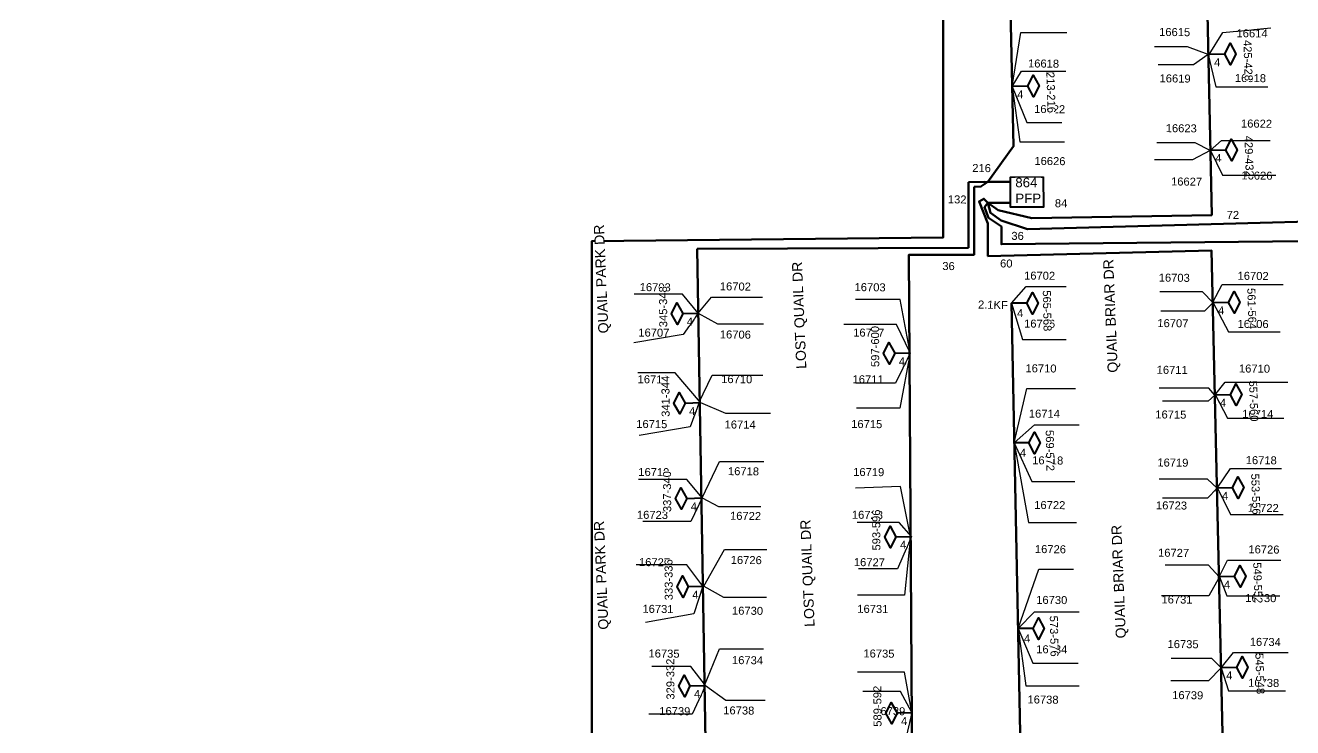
# Model space of a CAD drawing. Header units: millimetres. Extents: x -41032736 to 811436, y 699275 to 12282705.
# Drawn here: x 473629 to 475295, y 745014 to 745937 of the extents above; entities that cross this region are included whole.
import ezdxf
from ezdxf.enums import TextEntityAlignment as Align

# ---------------------------------------------------------------- set-up
doc = ezdxf.new("R2010")
doc.units = ezdxf.units.MM
doc.header["$MEASUREMENT"] = 0
doc.linetypes.add('ACAD_ISO02W100', pattern=[15, 12, -3])
doc.linetypes.add('DASHED', pattern=[1.8, 1.2, -0.6])
doc.layers.get('0').update_dxf_attribs({"linetype": 'CONTINUOUS'})
for name, color, linetype in [('A-Boundary', 1, 'CONTINUOUS'), ('A-StreetName', 104, 'CONTINUOUS'), ('ADDRESS', 7, 'CONTINUOUS'), ('Road', 8, 'CONTINUOUS')]:
    doc.layers.add(name, color=color, linetype=linetype)
for name, color, linetype, lineweight in [('A-Drop', 4, 'DASHED', 30), ('BURIED CABLE', 80, 'CONTINUOUS', 40), ('PP B FST', 3, 'CONTINUOUS', 30), ('PROPOSED PFP', 80, 'ACAD_ISO02W100', 40)]:
    doc.layers.add(name, color=color, linetype=linetype, lineweight=lineweight)
doc.styles.add('AUDIT_D_221110082537-30', font='arial.ttf')
doc.styles.get("Standard").update_dxf_attribs({"font": 'arial.ttf'})

# ---------------------------------------------------------------- blocks, each defined once
blk = doc.blocks.new('B_FST')
at = {"layer": 'BURIED CABLE', "color": 18, "true_color": 0x000000}
blk.add_line((0, 18.2), (0, 0), dxfattribs=at)
blk.add_lwpolyline([(0, 18.2), (-12.7, 24.8), (0, 31.5), (12.7, 24.8)], close=True, dxfattribs=at)
blk.add_attdef('COUNT', (-22.9, 36.2), '', height=9.65)
blk.add_attdef('S', text='', height=5.48).set_placement((0, 25), align=Align.MIDDLE_CENTER)

msp = doc.modelspace()

# ---------------------------------------------------------------- hatches: boundary and pattern name
at = {"layer": 'Road', "lineweight": 158, "ltscale": 50}
h = msp.add_hatch(color=0, dxfattribs=at)
h.dxf.hatch_style = 1
h.paths.add_polyline_path([(474895, 745731.8), (474889.4, 745733.1), (474889.4, 745730.5)])
h = msp.add_hatch(color=0, dxfattribs=at)
h.dxf.hatch_style = 1
h.paths.add_polyline_path([(474894.7, 745731.8), (474889.5, 745729.6), (474891, 745727.5)])
h = msp.add_hatch(color=0, dxfattribs=at)
h.dxf.hatch_style = 1
h.paths.add_polyline_path([(474894.9, 745731.7), (474900.4, 745730.4), (474900.4, 745733)])
h = msp.add_hatch(color=0, dxfattribs=at)
h.dxf.hatch_style = 1
h.paths.add_polyline_path([(474894.7, 745703.9), (474891.8, 745708.8), (474890, 745707)])
h = msp.add_hatch(color=0, dxfattribs=at)
h.dxf.hatch_style = 1
h.paths.add_polyline_path([(474894.7, 745704.1), (474890.5, 745700.3), (474892.6, 745698.8)])
h = msp.add_hatch(color=0, dxfattribs=at)
h.dxf.hatch_style = 1
h.paths.add_polyline_path([(474894.7, 745704.1), (474894.9, 745698.4), (474897.4, 745699.1)])
h = msp.add_hatch(color=0, dxfattribs=at)
h.dxf.hatch_style = 1
h.paths.add_polyline_path([(474894.8, 745704.1), (474900.4, 745702.9), (474900.3, 745705.4)])
h = msp.add_hatch(color=0, dxfattribs=at)
h.dxf.hatch_style = 1
h.paths.add_polyline_path([(474894.8, 745704), (474898.3, 745699.6), (474899.9, 745701.5)])

# ---------------------------------------------------------------- linework, layer by layer
at = {"layer": 'A-Boundary', "color": 5, "linetype": 'ByBlock', "lineweight": 100, "ltscale": 30}
msp.add_lwpolyline([(473628.8, 744968.1), (473664.6, 743917.9), (475928.4, 743954.1), (475905.6, 744690.2), (476380.1, 744704.9), (476380.1, 745283.7), (476492.8, 745854.1), (476568.7, 746137.7), (476898.7, 746754.3), (476145.8, 747157.3), (475954.8, 747204.1), (474974.6, 747204.1), (474836, 747045.9), (474836, 745658.6), (474373.9, 745653.8), (474373.9, 744904.3), (474284.2, 744673.1), (473628.8, 744968.1)], dxfattribs=at)
at = {"layer": 'BURIED CABLE', "color": 250, "linetype": 'ByBlock', "lineweight": 60, "ltscale": 30}
for p, q in [((474894.8, 745731.7), (474869.2, 745731)), ((474869.2, 745731), (474869.3, 745644.7)), ((474869.3, 745644.7), (474512.3, 745643.7)), ((474512.3, 745643.7), (474523.5, 744996.3))]:
    msp.add_line(p, q, dxfattribs=at)
at = {"layer": 'BURIED CABLE', "color": 18, "lineweight": 60, "ltscale": 30, "true_color": 0x000000}
msp.add_lwpolyline([(474876.5, 745725.2), (474885.6, 745725.4), (474894.8, 745731.7)], dxfattribs=at)
at = {"layer": 'PROPOSED PFP', "color": 250, "linetype": 'ByBlock', "ltscale": 30}
msp.add_lwpolyline([(474967.5, 745738), (474967.6, 745698.3), (474924.5, 745698.2), (474924.4, 745737.9)], close=True, dxfattribs=at)

# ---------------------------------------------------------------- next in the draw order: texts
at = {"layer": 'A-StreetName', "color": 0, "ltscale": 0.5, "char_height": 13.271, "attachment_point": 1, "line_spacing_factor": 0.5, "style": 'AUDIT_D_221110082537-30', "bg_fill": 3, "box_fill_scale": 1, "bg_fill_color": 256, "bg_fill_transparency": 0}
for s, insert, rotation in [('QUAIL PARK DR', (474382.5, 745532.1), 92.4631), ('LOST QUAIL DR', (474642.7, 745485.4), 92.3502), ('QUAIL PARK DR', (474382.5, 745142.5), 92.4631), ('LOST QUAIL DR', (474653.6, 745146.2), 92.3502), ('QUAIL BRIAR DR', (475063, 745131), 92.3502)]:
    msp.add_mtext(s, dxfattribs=dict(at, insert=insert, rotation=rotation))
at = {"layer": 'ADDRESS', "color": 3, "ltscale": 0.5, "char_height": 10.52, "attachment_point": 1, "rotation": 359.4605, "line_spacing_factor": 0.5, "style": 'AUDIT_D_221110082537-30', "bg_fill": 3, "box_fill_scale": 1, "bg_fill_color": 256, "bg_fill_transparency": 0}
for s, insert in [('16615', (475119.9, 745934)), ('16614', (475221.7, 745932.3)), ('16618', (474947.5, 745892.6)), ('16619', (475120.5, 745873)), ('16618', (475219.6, 745873.5)), ('16622', (474955.5, 745832.7)), ('16622', (475227.6, 745813.6)), ('16623', (475128.6, 745807.5)), ('16626', (474955.9, 745764.4)), ('16626', (475228.1, 745745.3)), ('16627', (475135.6, 745737.4)), ('16702', (474942.3, 745613.7)), ('16703', (475119.4, 745611)), ('16702', (475223.1, 745613.4)), ('16703', (474436.8, 745598.5)), ('16702', (474542.2, 745599.5)), ('16703', (474719.4, 745598.5)), ('16706', (474942.3, 745550.6)), ('16707', (475117.6, 745551.2)), ('16706', (475223.1, 745550.2)), ('16707', (474435, 745538.8)), ('16706', (474542.2, 745536.3)), ('16707', (474717.6, 745538.8)), ('16710', (474544, 745477.6)), ('16710', (474944.1, 745491.8)), ('16711', (475116.7, 745489.8)), ('16710', (475224.9, 745491.5)), ('16711', (474434.1, 745477.4)), ('16711', (474716.8, 745477.4)), ('16714', (474948.6, 745432.2)), ('16715', (475114.9, 745431.1)), ('16714', (475229.3, 745431.9)), ('16715', (474432.3, 745418.6)), ('16714', (474548.5, 745417.9)), ('16715', (474715, 745418.6)), ('16718', (474953, 745370.8)), ('16719', (475117.6, 745367.9)), ('16718', (475233.8, 745371)), ('16719', (474435, 745355.5)), ('16718', (474552.9, 745356.5)), ('16719', (474717.6, 745355.5)), ('16722', (474955.7, 745312.1)), ('16723', (475115.8, 745311.6)), ('16723', (474433.2, 745299.2)), ('16722', (474555.6, 745297.8)), ('16723', (474715.9, 745299.2)), ('16722', (475236.4, 745308.4)), ('16726', (474956.6, 745254.1)), ('16727', (475118.5, 745249.3)), ('16726', (475237.3, 745253.7)), ('16727', (474435.9, 745236.9)), ('16726', (474556.5, 745239.8)), ('16727', (474718.5, 745236.9)), ('16730', (474958.3, 745187.3)), ('16731', (475123, 745187.9)), ('16730', (475233.2, 745189.8)), ('16731', (474440.4, 745175.5)), ('16730', (474558.2, 745173.1)), ('16731', (474723, 745175.5)), ('16735', (475131, 745129.2)), ('16734', (475239.1, 745132.1)), ('16735', (474448.4, 745116.8)), ('16735', (474731, 745116.8)), ('16734', (474958.3, 745122.4)), ('16734', (474558.2, 745108.1)), ('16738', (475237, 745078.3)), ('16739', (475137.1, 745062.1)), ('16738', (474946.8, 745056.3)), ('16739', (474462.6, 745041.1)), ('16738', (474546.7, 745042)), ('16739', (474745.3, 745041.1))]:
    msp.add_mtext(s, dxfattribs=dict(at, insert=insert))
at = {"layer": 'PP B FST', "color": 0, "ltscale": 0.5, "char_height": 10.5, "attachment_point": 1, "rotation": 1.1889, "line_spacing_factor": 0.5, "style": 'AUDIT_D_221110082537-30', "bg_fill": 3, "box_fill_scale": 1, "bg_fill_color": 256, "bg_fill_transparency": 0}
for insert in [(474498.6, 745553.1), (474501.6, 745435.3), (474503.8, 745310), (474505.8, 745194), (474508, 745063.5)]:
    msp.add_mtext('4', dxfattribs=dict(at, insert=insert))
at = {"layer": 'PROPOSED PFP', "color": 0, "ltscale": 0.5, "insert": (474930.7, 745736.9), "char_height": 12.48, "attachment_point": 1, "rotation": 0.2867, "line_spacing_factor": 0.5, "style": 'AUDIT_D_221110082537-30', "bg_fill": 3, "box_fill_scale": 1, "bg_fill_color": 256, "bg_fill_transparency": 0}
msp.add_mtext('\\pxsm1;864\\PPFP', dxfattribs=at)

# ---------------------------------------------------------------- next in the draw order: linework, layer by layer
at = {"layer": 'A-Drop', "color": 4, "linetype": 'ByBlock', "lineweight": 30, "ltscale": 30}
for points in [[(474513.7, 745559.1), (474531, 745579.8), (474598.4, 745579.8)], [(474513.7, 745559.1), (474539, 745544.7), (474599.5, 745544.7)], [(474514.5, 745441.2), (474532.1, 745477.4), (474598.9, 745477.4)], [(474516.8, 745441.3), (474549.4, 745427.3), (474608.7, 745427.3)], [(474519, 745316), (474541.9, 745363.9), (474600.1, 745363.9)], [(474519, 745316), (474540.3, 745304.8), (474596.1, 745304.8)], [(474521, 745200.1), (474548.3, 745248.1), (474604.1, 745248.1)], [(474521, 745200.1), (474546.8, 745185.4), (474603.5, 745185.4)], [(474522, 745069.5), (474541.9, 745117.4), (474599.5, 745117.4)], [(474523.2, 745069.5), (474550, 745049.9), (474601.8, 745049.9)]]:
    msp.add_lwpolyline(points, dxfattribs=at)
at = {"layer": 'BURIED CABLE', "color": 18, "lineweight": 60, "ltscale": 30, "true_color": 0x000000}
for points in [[(474894.8, 745731.7), (474928.5, 745778.4), (474901.9, 746977.5), (474949.8, 747081.4), (475056.7, 747108.9), (475908, 747122.5), (475983.1, 747118.7), (476049.9, 747104.2), (476186.7, 747049.8), (476315.8, 746983.5), (476248.6, 746851.6), (476444.6, 746750.2), (476444.6, 746750.2), (476444.6, 746750.2)], [(474894.7, 745704.1), (474908.2, 745694.2), (474952.4, 745683.7), (475189, 745687.8), (475163.2, 746889.3), (475162.3, 746948.3), (475442.3, 746953.6)], [(474924.4, 745731.8), (474894.8, 745731.7)], [(474876.5, 745725.2), (474876.5, 745635.7), (474790.8, 745635.7), (474795.8, 744816.6), (474942.5, 744746.3), (474925.6, 745572)], [(474894.7, 745704.1), (474889.5, 745709.4), (474883.2, 745705.9), (474894.7, 745676.7), (474894.7, 745634), (475188.9, 745641.2), (475209.5, 744737.3), (475177.1, 744643.1), (475563.5, 744472.7), (475690.8, 744700.2), (475463.4, 744808.8)], [(474894.7, 745704.1), (474890.1, 745698.2), (474895.4, 745684.1), (474912.5, 745672.8), (474912.5, 745649.6), (475358.1, 745654.2), (475359.4, 745540.9), (475472.1, 745543.7)], [(474924.5, 745704.1), (474894.7, 745704.1)], [(474894.7, 745704.1), (474898, 745690.7), (474912.1, 745680.6), (474946.9, 745669.3), (475623.3, 745687.8), (475730.5, 745650.6)]]:
    msp.add_lwpolyline(points, dxfattribs=at)

# ---------------------------------------------------------------- next in the draw order: block references
at = {"layer": 'PP B FST', "color": 250, "lineweight": 50}
ref = msp.add_blockref('B_FST', (474513.7, 745559.1), dxfattribs=dict(at, xscale=1.115916913833983, yscale=1.115916913833983, zscale=1.115916913833983, rotation=91.52415909697858))
ref.add_attrib('S', '4', dxfattribs={"layer": '0', "color": 7, "height": 0.00824, "rotation": 91.5242}).set_placement((474485.8, 745558.3), align=Align.MIDDLE_CENTER)
ref.add_attrib('COUNT', '81-84', dxfattribs={"layer": '0', "color": 0, "height": 0.00824, "rotation": 91.5242}).set_placement((474476.6, 745545.4), align=Align.TOP_CENTER)
ref = msp.add_blockref('B_FST', (474516.8, 745441.3), dxfattribs=dict(at, xscale=1.115916913833983, yscale=1.115916913833983, zscale=1.115916913833983, rotation=91.52415909697858))
ref.add_attrib('S', '4', dxfattribs={"layer": '0', "color": 7, "height": 0.00824, "rotation": 91.5242}).set_placement((474488.9, 745440.5), align=Align.MIDDLE_CENTER)
ref.add_attrib('COUNT', '81-84', dxfattribs={"layer": '0', "color": 0, "height": 0.00824, "rotation": 91.5242}).set_placement((474479.6, 745427.6), align=Align.TOP_CENTER)
ref = msp.add_blockref('B_FST', (474519, 745316), dxfattribs=dict(at, xscale=1.115916913833983, yscale=1.115916913833983, zscale=1.115916913833983, rotation=91.52415909697858))
ref.add_attrib('S', '4', dxfattribs={"layer": '0', "color": 7, "height": 0.00824, "rotation": 91.5242}).set_placement((474491, 745315.2), align=Align.MIDDLE_CENTER)
ref.add_attrib('COUNT', '81-84', dxfattribs={"layer": '0', "color": 0, "height": 0.00824, "rotation": 91.5242}).set_placement((474481.8, 745302.3), align=Align.TOP_CENTER)
ref = msp.add_blockref('B_FST', (474521, 745200.1), dxfattribs=dict(at, xscale=1.115916913833983, yscale=1.115916913833983, zscale=1.115916913833983, rotation=91.52415909697858))
ref.add_attrib('S', '4', dxfattribs={"layer": '0', "color": 7, "height": 0.00824, "rotation": 91.5242}).set_placement((474493, 745199.3), align=Align.MIDDLE_CENTER)
ref.add_attrib('COUNT', '81-84', dxfattribs={"layer": '0', "color": 0, "height": 0.00824, "rotation": 91.5242}).set_placement((474483.8, 745186.4), align=Align.TOP_CENTER)
ref = msp.add_blockref('B_FST', (474523.2, 745069.5), dxfattribs=dict(at, xscale=1.115916913833983, yscale=1.115916913833983, zscale=1.115916913833983, rotation=91.52415909697858))
ref.add_attrib('S', '4', dxfattribs={"layer": '0', "color": 7, "height": 0.00824, "rotation": 91.5242}).set_placement((474495.3, 745068.7), align=Align.MIDDLE_CENTER)
ref.add_attrib('COUNT', '81-84', dxfattribs={"layer": '0', "color": 0, "height": 0.00824, "rotation": 91.5242}).set_placement((474486, 745055.8), align=Align.TOP_CENTER)

# ---------------------------------------------------------------- next in the draw order: texts
at = {"layer": 'A-Drop', "color": 0, "ltscale": 0.5, "char_height": 10.52, "attachment_point": 1, "line_spacing_factor": 0.5, "style": 'AUDIT_D_221110082537-30', "bg_fill": 3, "box_fill_scale": 1, "bg_fill_color": 256, "bg_fill_transparency": 0}
for s, insert, rotation in [('216', (474874.2, 745755.1), 359.4663), ('132', (474842.1, 745713.9), 359.3833), ('84', (474982.8, 745708.8), 359.3833), ('72', (475208.8, 745693.5), 359.3833), ('36', (474925.6, 745665.9), 359.3833), ('60', (474910.8, 745629.6), 359.3833), ('36', (474834.8, 745626.2), 359.4663)]:
    msp.add_mtext(s, dxfattribs=dict(at, insert=insert, rotation=rotation))
at = {"layer": 'A-StreetName', "color": 0, "ltscale": 0.5, "insert": (475052.3, 745480.4), "char_height": 13.271, "attachment_point": 1, "rotation": 92.3502, "line_spacing_factor": 0.5, "style": 'AUDIT_D_221110082537-30', "bg_fill": 3, "box_fill_scale": 1, "bg_fill_color": 256, "bg_fill_transparency": 0}
msp.add_mtext('QUAIL BRIAR DR', dxfattribs=at)
at = {"layer": 'PP B FST', "color": 0, "ltscale": 0.5, "attachment_point": 1, "line_spacing_factor": 0.5, "style": 'AUDIT_D_221110082537-30', "bg_fill": 3, "box_fill_scale": 1, "bg_fill_color": 256, "bg_fill_transparency": 0}
for s, insert, char_height, rotation in [('4', (475192.1, 745894), 10.5, 1.1889), ('4', (474933.1, 745851.9), 10.5, 1.1889), ('4', (475193.6, 745768), 10.5, 1.1889), ('345-348', (474462.5, 745540.4), 10.52, 90.361), ('4', (474932.8, 745564.1), 10.5, 1.1889), ('4', (475197.3, 745567.8), 10.5, 1.1889), ('4', (474777.4, 745500.7), 10.5, 1.1889), ('341-344', (474465.6, 745422.6), 10.52, 90.361), ('4', (475199.6, 745446.2), 10.5, 1.1889), ('4', (474936.6, 745380.5), 10.5, 1.1889), ('337-340', (474467.7, 745297.3), 10.52, 90.361), ('4', (475202.4, 745323.9), 10.5, 1.1889), ('4', (474778.9, 745259.5), 10.5, 1.1889), ('333-336', (474469.7, 745181.4), 10.52, 90.361), ('4', (475205, 745207.2), 10.5, 1.1889), ('4', (474942, 745136.4), 10.5, 1.1889), ('329-332', (474472, 745050.8), 10.52, 90.361), ('4', (475207.9, 745087.8), 10.5, 1.1889), ('4', (474780.3, 745027.7), 10.5, 1.1889)]:
    msp.add_mtext(s, dxfattribs=dict(at, insert=insert, char_height=char_height, rotation=rotation))

# ---------------------------------------------------------------- next in the draw order: hatches: boundary and pattern name
at = {"layer": 'Road', "lineweight": 158, "ltscale": 50}
h = msp.add_hatch(color=0, dxfattribs=at)
h.dxf.hatch_style = 1
h.paths.add_polyline_path([(474895, 745731.8), (474899.4, 745735.4), (474897.4, 745736.9)])

# ---------------------------------------------------------------- next in the draw order: linework, layer by layer
at = {"layer": 'A-Drop', "color": 4, "linetype": 'ByBlock', "lineweight": 30, "ltscale": 30}
for points in [[(475184.5, 745899), (475157, 745909), (475113.6, 745909)], [(475184.2, 745899.1), (475165.2, 745885.4), (475118.6, 745885.4)], [(475187.2, 745773), (475167.4, 745782.9), (475116.9, 745782.9)], [(475187.2, 745773), (475163.6, 745760.4), (475113.6, 745760.4)], [(474513.7, 745559.1), (474493, 745583.8), (474429.6, 745583.8)], [(475191, 745572.7), (475176.9, 745587), (475120.6, 745587)], [(475190.5, 745572.7), (475179.4, 745561.4), (475122.2, 745561.4)], [(474513.7, 745559.1), (474494.1, 745530.9), (474429.1, 745520)], [(474516.8, 745441.3), (474483.2, 745480.3), (474434.2, 745480.3)], [(475193.3, 745451.2), (475185.4, 745460.3), (475120.1, 745460.3)], [(475193.3, 745451.2), (475184.3, 745443.4), (475124.3, 745443.4)], [(474515.4, 745442.9), (474503.3, 745409.5), (474436, 745398)], [(474519, 745316), (474498.7, 745340.3), (474435.4, 745340.3)], [(475196, 745328.8), (475183.3, 745340.8), (475120.1, 745340.8)], [(475196, 745328.8), (475183.7, 745315.7), (475124.4, 745315.7)], [(474519, 745316), (474503.9, 745285.1), (474441.1, 745285.1)], [(474519.7, 745200), (474498.7, 745228), (474431.9, 745228)], [(475198.7, 745212.2), (475184.9, 745227.6), (475128, 745227.6)], [(475199.3, 745212.2), (475185.4, 745187.2), (475122.9, 745187.2)], [(474519.7, 745200), (474507.9, 745163.5), (474444.6, 745152)], [(474523.2, 745069.5), (474503.9, 745094.3), (474452.7, 745094.3)], [(475201.6, 745092.8), (475189, 745104.9), (475135.7, 745104.9)], [(475201.6, 745092.8), (475184.7, 745075.4), (475135.2, 745075.4)], [(474523.2, 745069.5), (474505.6, 745031.5), (474448.6, 745031.5)]]:
    msp.add_lwpolyline(points, dxfattribs=at)

# ---------------------------------------------------------------- next in the draw order: block references
at = {"layer": 'PP B FST', "color": 250, "lineweight": 50}
ref = msp.add_blockref('B_FST', (475185.8, 745899), dxfattribs=dict(at, xscale=1.115916913833982, yscale=1.115916913833982, zscale=1.115916913833982, rotation=271.2437726614991))
ref.add_attrib('S', '4', dxfattribs={"layer": '0', "color": 7, "height": 0.00824, "rotation": 271.2438}).set_placement((475213.7, 745899.6), align=Align.MIDDLE_CENTER)
ref.add_attrib('COUNT', '81-84', dxfattribs={"layer": '0', "color": 0, "height": 0.00824, "rotation": 271.2438}).set_placement((475223, 745912.5), align=Align.TOP_CENTER)
ref = msp.add_blockref('B_FST', (474926.8, 745856.9), dxfattribs=dict(at, xscale=1.115916913833982, yscale=1.115916913833982, zscale=1.115916913833982, rotation=271.2437726614991))
ref.add_attrib('S', '4', dxfattribs={"layer": '0', "color": 7, "height": 0.00824, "rotation": 271.2438}).set_placement((474954.7, 745857.5), align=Align.MIDDLE_CENTER)
ref.add_attrib('COUNT', '81-84', dxfattribs={"layer": '0', "color": 0, "height": 0.00824, "rotation": 271.2438}).set_placement((474964, 745870.4), align=Align.TOP_CENTER)
ref = msp.add_blockref('B_FST', (475187.3, 745773), dxfattribs=dict(at, xscale=1.115916913833982, yscale=1.115916913833982, zscale=1.115916913833982, rotation=271.2437726614991))
ref.add_attrib('S', '4', dxfattribs={"layer": '0', "color": 7, "height": 0.00824, "rotation": 271.2438}).set_placement((475215.2, 745773.6), align=Align.MIDDLE_CENTER)
ref.add_attrib('COUNT', '81-84', dxfattribs={"layer": '0', "color": 0, "height": 0.00824, "rotation": 271.2438}).set_placement((475224.5, 745786.5), align=Align.TOP_CENTER)
ref = msp.add_blockref('B_FST', (474925.6, 745572), dxfattribs=dict(at, xscale=1.115916913833983, yscale=1.115916913833983, zscale=1.115916913833983, rotation=269.9257068139619))
ref.add_attrib('S', '4', dxfattribs={"layer": '0', "color": 7, "height": 0.00824, "rotation": 269.9257}).set_placement((474953.6, 745572), align=Align.MIDDLE_CENTER)
ref.add_attrib('COUNT', '81-84', dxfattribs={"layer": '0', "color": 0, "height": 0.00824, "rotation": 269.9257}).set_placement((474963.1, 745584.7), align=Align.TOP_CENTER)
ref = msp.add_blockref('B_FST', (475191, 745572.7), dxfattribs=dict(at, xscale=1.115916913833982, yscale=1.115916913833982, zscale=1.115916913833982, rotation=271.2437726614991))
ref.add_attrib('S', '4', dxfattribs={"layer": '0', "color": 7, "height": 0.00824, "rotation": 271.2438}).set_placement((475218.9, 745573.3), align=Align.MIDDLE_CENTER)
ref.add_attrib('COUNT', '81-84', dxfattribs={"layer": '0', "color": 0, "height": 0.00824, "rotation": 271.2438}).set_placement((475228.2, 745586.2), align=Align.TOP_CENTER)
ref = msp.add_blockref('B_FST', (474792.6, 745506.8), dxfattribs=dict(at, xscale=1.115916913833983, yscale=1.115916913833983, zscale=1.115916913833983, rotation=91.52415909697858))
ref.add_attrib('S', '4', dxfattribs={"layer": '0', "color": 7, "height": 0.00824, "rotation": 91.5242}).set_placement((474764.6, 745506), align=Align.MIDDLE_CENTER)
ref.add_attrib('COUNT', '81-84', dxfattribs={"layer": '0', "color": 0, "height": 0.00824, "rotation": 91.5242}).set_placement((474755.4, 745493.1), align=Align.TOP_CENTER)
ref = msp.add_blockref('B_FST', (475193.3, 745451.2), dxfattribs=dict(at, xscale=1.115916913833982, yscale=1.115916913833982, zscale=1.115916913833982, rotation=271.2437726614991))
ref.add_attrib('S', '4', dxfattribs={"layer": '0', "color": 7, "height": 0.00824, "rotation": 271.2438}).set_placement((475221.2, 745451.8), align=Align.MIDDLE_CENTER)
ref.add_attrib('COUNT', '81-84', dxfattribs={"layer": '0', "color": 0, "height": 0.00824, "rotation": 271.2438}).set_placement((475230.5, 745464.7), align=Align.TOP_CENTER)
ref = msp.add_blockref('B_FST', (474928.3, 745388.3), dxfattribs=dict(at, xscale=1.115916913833983, yscale=1.115916913833983, zscale=1.115916913833983, rotation=269.9257068139619))
ref.add_attrib('S', '4', dxfattribs={"layer": '0', "color": 7, "height": 0.00824, "rotation": 269.9257}).set_placement((474956.2, 745388.3), align=Align.MIDDLE_CENTER)
ref.add_attrib('COUNT', '81-84', dxfattribs={"layer": '0', "color": 0, "height": 0.00824, "rotation": 269.9257}).set_placement((474965.8, 745401), align=Align.TOP_CENTER)
ref = msp.add_blockref('B_FST', (475196, 745328.8), dxfattribs=dict(at, xscale=1.115916913833982, yscale=1.115916913833982, zscale=1.115916913833982, rotation=271.2437726614991))
ref.add_attrib('S', '4', dxfattribs={"layer": '0', "color": 7, "height": 0.00824, "rotation": 271.2438}).set_placement((475224, 745329.4), align=Align.MIDDLE_CENTER)
ref.add_attrib('COUNT', '81-84', dxfattribs={"layer": '0', "color": 0, "height": 0.00824, "rotation": 271.2438}).set_placement((475233.3, 745342.3), align=Align.TOP_CENTER)
ref = msp.add_blockref('B_FST', (474794.1, 745265.5), dxfattribs=dict(at, xscale=1.115916913833983, yscale=1.115916913833983, zscale=1.115916913833983, rotation=91.52415909697858))
ref.add_attrib('S', '4', dxfattribs={"layer": '0', "color": 7, "height": 0.00824, "rotation": 91.5242}).set_placement((474766.1, 745264.8), align=Align.MIDDLE_CENTER)
ref.add_attrib('COUNT', '81-84', dxfattribs={"layer": '0', "color": 0, "height": 0.00824, "rotation": 91.5242}).set_placement((474756.9, 745251.8), align=Align.TOP_CENTER)
ref = msp.add_blockref('B_FST', (475198.7, 745212.2), dxfattribs=dict(at, xscale=1.115916913833982, yscale=1.115916913833982, zscale=1.115916913833982, rotation=271.2437726614991))
ref.add_attrib('S', '4', dxfattribs={"layer": '0', "color": 7, "height": 0.00824, "rotation": 271.2438}).set_placement((475226.6, 745212.8), align=Align.MIDDLE_CENTER)
ref.add_attrib('COUNT', '81-84', dxfattribs={"layer": '0', "color": 0, "height": 0.00824, "rotation": 271.2438}).set_placement((475235.9, 745225.7), align=Align.TOP_CENTER)
ref = msp.add_blockref('B_FST', (474933.7, 745144.2), dxfattribs=dict(at, xscale=1.115916913833983, yscale=1.115916913833983, zscale=1.115916913833983, rotation=269.9257068139619))
ref.add_attrib('S', '4', dxfattribs={"layer": '0', "color": 7, "height": 0.00824, "rotation": 269.9257}).set_placement((474961.6, 745144.2), align=Align.MIDDLE_CENTER)
ref.add_attrib('COUNT', '81-84', dxfattribs={"layer": '0', "color": 0, "height": 0.00824, "rotation": 269.9257}).set_placement((474971.2, 745156.9), align=Align.TOP_CENTER)
ref = msp.add_blockref('B_FST', (475201.6, 745092.8), dxfattribs=dict(at, xscale=1.115916913833982, yscale=1.115916913833982, zscale=1.115916913833982, rotation=271.2437726614991))
ref.add_attrib('S', '4', dxfattribs={"layer": '0', "color": 7, "height": 0.00824, "rotation": 271.2438}).set_placement((475229.5, 745093.4), align=Align.MIDDLE_CENTER)
ref.add_attrib('COUNT', '81-84', dxfattribs={"layer": '0', "color": 0, "height": 0.00824, "rotation": 271.2438}).set_placement((475238.8, 745106.3), align=Align.TOP_CENTER)
ref = msp.add_blockref('B_FST', (474795.5, 745033.8), dxfattribs=dict(at, xscale=1.115916913833983, yscale=1.115916913833983, zscale=1.115916913833983, rotation=91.52415909697858))
ref.add_attrib('S', '4', dxfattribs={"layer": '0', "color": 7, "height": 0.00824, "rotation": 91.5242}).set_placement((474767.6, 745033), align=Align.MIDDLE_CENTER)
ref.add_attrib('COUNT', '81-84', dxfattribs={"layer": '0', "color": 0, "height": 0.00824, "rotation": 91.5242}).set_placement((474758.3, 745020.1), align=Align.TOP_CENTER)

# ---------------------------------------------------------------- next in the draw order: texts
at = {"color": 0, "ltscale": 0.5, "insert": (474881.8, 745575.6), "char_height": 10.52, "attachment_point": 1, "rotation": 358.812, "line_spacing_factor": 0.5, "style": 'AUDIT_D_221110082537-30', "bg_fill": 3, "box_fill_scale": 1, "bg_fill_color": 256, "bg_fill_transparency": 0}
msp.add_mtext('2.1KF', dxfattribs=at)
at = {"layer": 'PP B FST', "color": 0, "ltscale": 0.5, "char_height": 10.52, "attachment_point": 1, "line_spacing_factor": 0.5, "style": 'AUDIT_D_221110082537-30', "bg_fill": 3, "box_fill_scale": 1, "bg_fill_color": 256, "bg_fill_transparency": 0}
for s, insert, rotation in [('425-428', (475241.2, 745918.3), 271.8905), ('213-216', (474982.1, 745876.2), 271.8905), ('429-432', (475242.6, 745792.4), 271.8905), ('565-568', (474977.4, 745589.1), 271.1211), ('561-564', (475246.3, 745592.1), 271.8905), ('597-600', (474741.3, 745488.1), 90.361), ('557-560', (475248.6, 745470.6), 271.8905), ('569-572', (474981.2, 745405.4), 271.1211), ('553-556', (475251.4, 745348.2), 271.8905), ('593-596', (474742.8, 745246.8), 90.361), ('549-552', (475254.1, 745231.5), 271.8905), ('573-576', (474986.6, 745161.3), 271.1211), ('545-548', (475256.9, 745112.1), 271.8905), ('589-592', (474744.3, 745015.1), 90.361)]:
    msp.add_mtext(s, dxfattribs=dict(at, insert=insert, rotation=rotation))

# ---------------------------------------------------------------- next in the draw order: linework, layer by layer
at = {"layer": 'A-Drop', "color": 4, "linetype": 'ByBlock', "lineweight": 30, "ltscale": 30}
for points in [[(474926.8, 745856.9), (474938, 745928.2), (474998.3, 745928.2)], [(475185.8, 745899), (475203.7, 745928.2), (475266.8, 745934.2)], [(475184.2, 745898.9), (475194.3, 745856.4), (475262.9, 745856.4)], [(474926.8, 745856.9), (474939, 745877), (474997.2, 745877)], [(474926.8, 745856.9), (474936.9, 745784.2), (474995.6, 745784.2)], [(474926.8, 745856.9), (474946, 745809.8), (474991.9, 745809.8)], [(475187.2, 745773), (475202, 745786.1), (475265.7, 745786.1)], [(475187.3, 745773), (475203.1, 745740.6), (475273.4, 745740.6)], [(475190.5, 745573.2), (475202.7, 745596.5), (475283.2, 745596.5)], [(474925.6, 745572), (474945, 745594), (474997.6, 745594)], [(474792.6, 745506.8), (474779.5, 745576.9), (474720.6, 745576.9)], [(474925.6, 745572), (474940.4, 745524.2), (474997.6, 745524.2)], [(475190.5, 745573.2), (475211.1, 745534.4), (475279, 745534.4)], [(474792.6, 745506.8), (474774.3, 745544), (474705.1, 745544)], [(474792.5, 745506.5), (474773.1, 745466.8), (474721.2, 745466.8)], [(474792.6, 745506.8), (474778.9, 745434), (474721.8, 745434)], [(475193.3, 745451.2), (475206.9, 745468.1), (475289, 745468.1)], [(474929.4, 745388.4), (474946.1, 745459.9), (475009.7, 745459.9)], [(475194.2, 745451.2), (475209.6, 745420.8), (475283.8, 745420.8)], [(474929.4, 745388.4), (474955.9, 745411.9), (475014.9, 745411.9)], [(474929.4, 745388.3), (474947.9, 745283.8), (475011.4, 745283.8)], [(474929.4, 745388.3), (474952.5, 745337.5), (475009.1, 745337.5)], [(475196, 745328.8), (475213.8, 745354.5), (475280.6, 745354.5)], [(474793, 745265.5), (474779.8, 745330.9), (474720.6, 745329)], [(475196.8, 745328.8), (475213.8, 745294), (475283.2, 745294)], [(474794.1, 745265.5), (474778.1, 745283.7), (474722.8, 745283.7)], [(474793, 745265.5), (474785, 745188.2), (474723.4, 745188.2)], [(474794.1, 745265.5), (474775.8, 745222.7), (474724.5, 745222.7)], [(475198.7, 745212.2), (475209.6, 745234), (475280.1, 745234)], [(474934.4, 745144.2), (474961.7, 745222.3), (475007.4, 745222.3)], [(475199.3, 745212.2), (475208.7, 745187.1), (475278.8, 745187.1)], [(474934.4, 745144.2), (474956, 745166.4), (475014.9, 745166.4)], [(474934.4, 745144.2), (474944.4, 745068.8), (475014.9, 745068.8)], [(474934.4, 745144.2), (474953.7, 745098.8), (475013.2, 745098.8)], [(475201.4, 745092.6), (475217.5, 745112.8), (475289.7, 745112.8)], [(474794.5, 745033.7), (474785, 745086.7), (474723.4, 745086.7)], [(475201.4, 745092.6), (475211.1, 745062.3), (475286, 745062.3)], [(474794.5, 745033.7), (474779.8, 745061.4), (474730.3, 745061.4)], [(474794.5, 745033.7), (474780.4, 744971.6), (474721.6, 744997.5)]]:
    msp.add_lwpolyline(points, dxfattribs=at)

doc.saveas('drawing.dxf')
